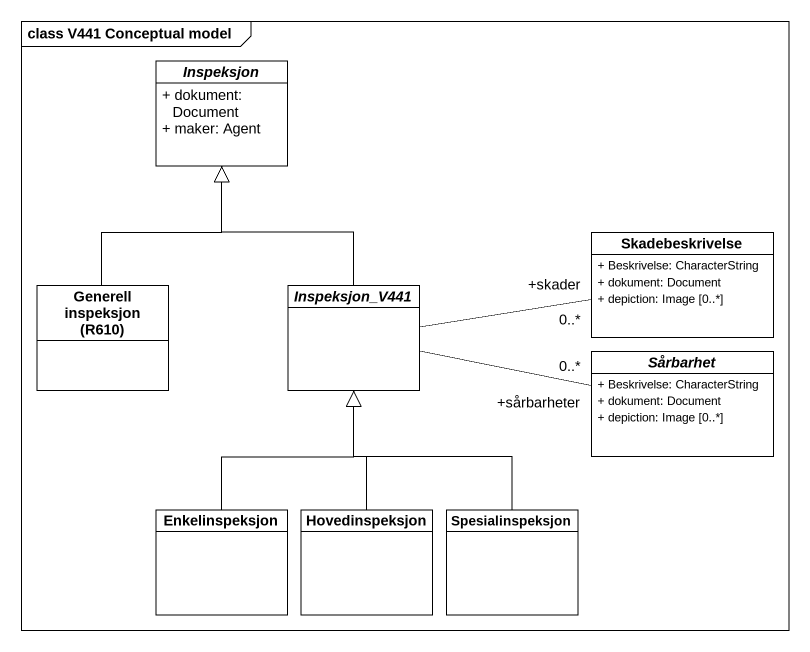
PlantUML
@startuml
mainframe class V441 Conceptual model
hide circle
hide empty members
skinparam classAttributeIconSize 0
abstract class Inspeksjon {
  + dokument: Document
  + maker: Agent
}
class Skadebeskrivelse {
  + Beskrivelse: CharacterString
  + dokument: Document
  + depiction: Image [0..*]
}
class "Generell inspeksjon (R610)" as Generell_inspeksjon_R610
abstract class Inspeksjon_V441
abstract class Sårbarhet {
  + Beskrivelse: CharacterString
  + dokument: Document
  + depiction: Image [0..*]
}
class Enkelinspeksjon
class Hovedinspeksjon
class Spesialinspeksjon
Skadebeskrivelse "+skader\n0..*" -left- Inspeksjon_V441
Generell_inspeksjon_R610 -up-|> Inspeksjon
Inspeksjon_V441 -up-|> Inspeksjon
Sårbarhet "+sårbarheter\n0..*" -left- Inspeksjon_V441
Enkelinspeksjon -up-|> Inspeksjon_V441
Hovedinspeksjon -up-|> Inspeksjon_V441
Spesialinspeksjon -up-|> Inspeksjon_V441
@enduml
